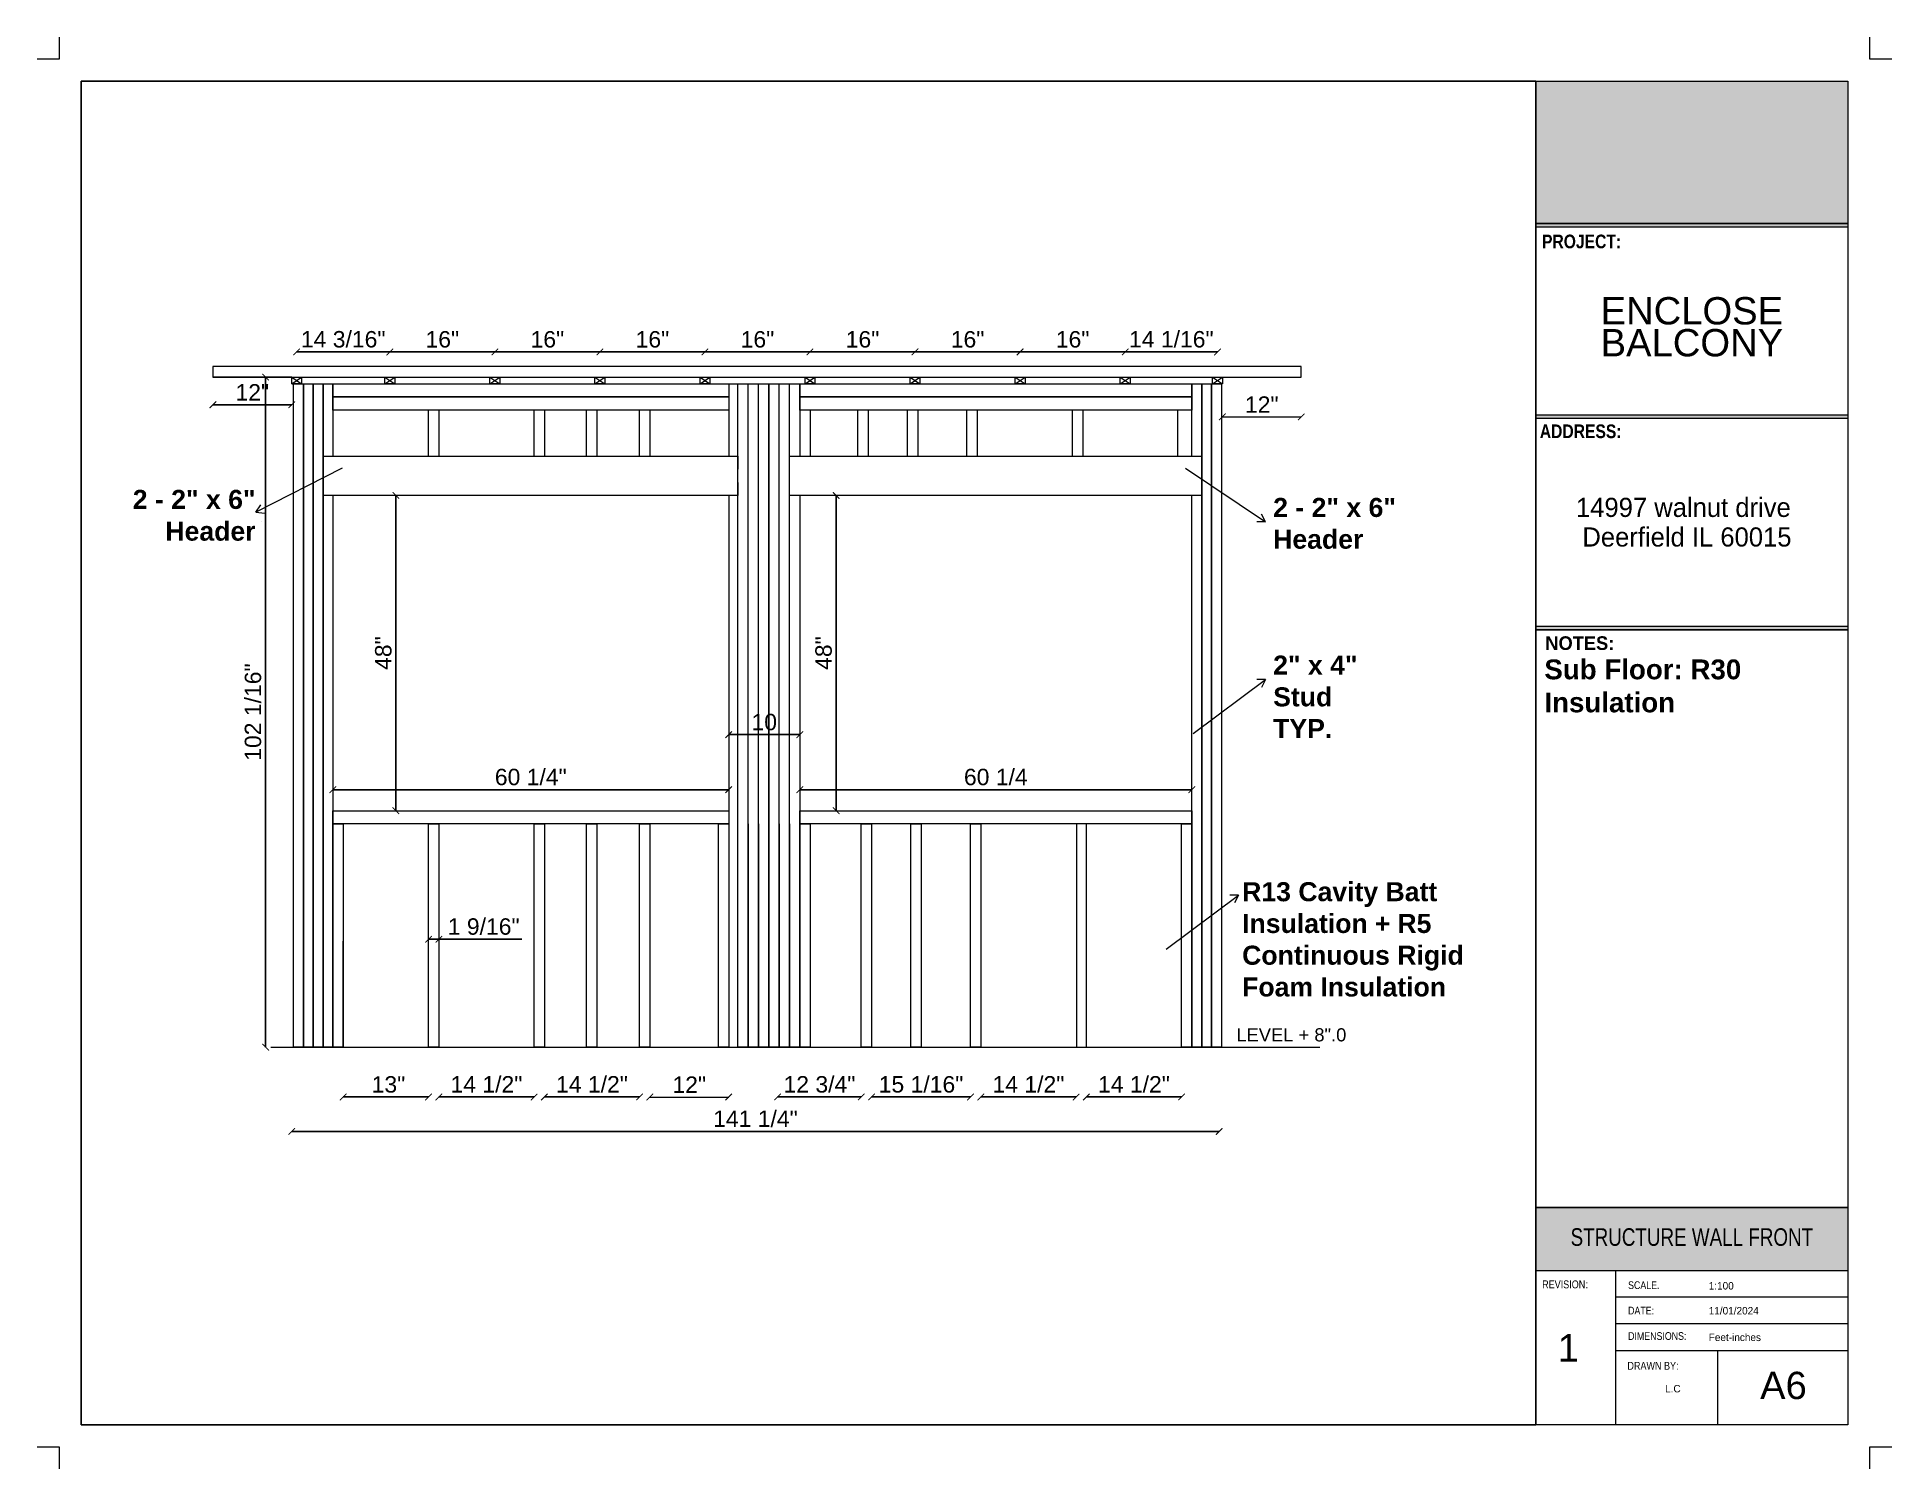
# Paper-space layout 'A6' of a CAD drawing. Header units: millimetres. Extents: x -7 to 264, y -7 to 203.
# The model-space entities are those that its viewports show. They can reach past a viewport. Long polylines and large blocks are cut down to what shows.
import ezdxf
from ezdxf.enums import TextEntityAlignment as Align

# ---------------------------------------------------------------- set-up
doc = ezdxf.new("R2010")
doc.units = ezdxf.units.MM
doc.layers.get('0').update_dxf_attribs({"lineweight": 0})
doc.layers.add('ANNO-TEXT', color=7, linetype='Continuous', lineweight=0)
doc.styles.add('ARIAL', font='arial.ttf', dxfattribs={"height": 4})
doc.styles.add('INFORMATION', font='', dxfattribs={"height": 1.7})
doc.styles.get("Standard").update_dxf_attribs({"font": 'arial.ttf'})
doc.styles.add('TITTLE SPACES', font='', dxfattribs={"height": 4})
doc.styles.add('TITTLES', font='', dxfattribs={"height": 2.9})
doc.styles.get('INFORMATION').set_extended_font_data('Century Gothic')
doc.styles.get('TITTLE SPACES').set_extended_font_data('Century Gothic')
doc.styles.get('TITTLES').set_extended_font_data('Century Gothic', bold=True)
doc.dimstyles.new('LILI - INCHES', dxfattribs={"dimscale": 0, "dimtxt": 2.5, "dimasz": 1, "dimexe": 1.25, "dimexo": 0.625, "dimtad": 1, "dimdec": 4, "dimzin": 1, "dimlunit": 5, "dimtxsty": 'Standard', "dimblk": 'ARCHTICK', "dimcen": 2.5, "dimse1": 1, "dimse2": 1, "dimadec": 0, "dimazin": 0, "dimtfac": 1, "dimtdec": 4, "dimtmove": 0, "dimatfit": 3, "dimldrblk": 'ARCHTICK', "dimfxl": 1, "dimfrac": 2, "dimarcsym": 0})

# ---------------------------------------------------------------- blocks, each defined once
blk = doc.blocks.new('FORMATO3')
at = {"linetype": 'Continuous', "lineweight": 0}
for points in [[(212.26, 196.43), (257.94, 196.43), (257.94, 175.58), (212.26, 175.58)], [(212.26, 175.58), (257.94, 175.58), (257.94, 175.06), (212.26, 175.06)], [(212.26, 175.58), (257.94, 175.58), (257.94, 175.06), (212.26, 175.06)], [(212.26, 147.6), (257.94, 147.6), (257.94, 147.08), (212.26, 147.08)], [(212.26, 31.64), (257.95, 31.64), (257.95, 22.39), (212.26, 22.39)]]:
    blk.add_hatch(color=256, dxfattribs=at).paths.add_polyline_path(points)
h = blk.add_hatch(color=7)
h.dxf.hatch_style = 1
h.paths.add_polyline_path([(212.26, 116.69), (257.94, 116.69), (257.94, 116.17), (212.26, 116.17)])
for p, q in [((212.26, 116.17), (257.94, 116.17)), ((212.26, 31.64), (257.95, 31.64)), ((223.94, 22.39), (223.94, -0.05)), ((238.93, -0.05), (238.93, 10.7))]:
    blk.add_line(p, q, dxfattribs=at)
for points in [[(264.38, 199.65), (261.16, 199.65), (261.16, 202.86)], [(261.16, -6.59), (261.16, -3.37), (264.38, -3.37)]]:
    blk.add_lwpolyline(points)
for points in [[(-0.59, 196.43), (257.95, 196.43), (257.95, -0.15), (-0.59, -0.15)], [(212.26, 175.58), (257.94, 175.58), (257.94, 175.06), (212.26, 175.06)], [(212.26, 175.58), (257.94, 175.58), (257.94, 175.06), (212.26, 175.06)], [(212.26, 147.6), (257.94, 147.6), (257.94, 147.08), (212.26, 147.08)], [(212.26, 116.69), (257.94, 116.69), (257.94, 116.17), (212.26, 116.17)]]:
    blk.add_lwpolyline(points, close=True, dxfattribs=at)
for points in [[(212.26, 196.43), (212.26, -0.15)], [(257.94, 196.43), (257.94, 175.58), (212.26, 175.58)], [(257.95, 22.39), (212.26, 22.39)], [(257.95, 18.51), (223.94, 18.51)], [(257.95, 14.61), (223.94, 14.61)], [(257.95, 10.7), (223.94, 10.7)]]:
    blk.add_lwpolyline(points, dxfattribs=at)
at = {"layer": 'ANNO-TEXT'}
blk.add_lwpolyline([(212.26, 116.69), (257.94, 116.69), (257.95, 31.64), (212.26, 31.64)], close=True, dxfattribs=at)
for tag, height, style, p in [('PORJECT', 3, 'TITTLES', (235.11, 160.83)), ('PROJECT', 3, 'TITTLES', (235.11, 156.16)), ('ADDRESS', 2.8, 'INFORMATION', (234.39, 132.67)), ('ADDRESS2', 2.8, 'INFORMATION', (234.39, 128.34)), ('N', 3.73, 'TITTLES', (248.51, 3.62))]:
    blk.add_attdef(tag, text='', height=height, dxfattribs=dict(style=style)).set_placement(p, align=Align.CENTER)
at = {"color": 7, "true_color": 0xffffff, "style": 'TITTLE SPACES'}
blk.add_attdef('TITTLE.SPACES', text='', height=2.57, dxfattribs=at).set_placement((235.11, 26.04), align=Align.CENTER)
for tag, p, height, style in [('SCALE', (237.58, 19.65), 1.09, 'INFORMATION'), ('DATE', (237.58, 16), 1.09, 'INFORMATION'), ('R', (217.03, 9.12), 3.73, 'TITTLES'), ('DIMENSIONS', (237.58, 12.11), 1.09, 'INFORMATION'), ('DRAWNBY', (231.19, 4.6), 1.09, 'INFORMATION')]:
    blk.add_attdef(tag, p, '', height=height, dxfattribs=dict(style=style))
at = {"layer": 'ANNO-TEXT', "lineweight": 0, "attachment_point": 1, "line_spacing_factor": 0.96736, "style": 'ARIAL'}
for s, insert, char_height in [('{\\fArial Narrow|b1|i0|c0|p34;PROJECT:}', (213.18, 173.97), 2), ('{\\fArial Narrow|b1|i0|c0|p34;ADDRESS:}\\P^I^I^I^I', (212.86, 146.2), 2), ('{\\fArial Narrow|b0|i0|c0|p34;REVISION}:', (213.2, 20.98), 1.1534), ('{\\fArial Narrow|b0|i0|c0|p34;SCALE. }  ', (225.78, 20.85), 1.1266), ('{\\fArial Narrow|b0|i0|c0|p34;DATE:  }  ', (225.78, 17.13), 1.1266), ('{\\fArial Narrow|b0|i0|c0|p34;DIMENSIONS: }  ', (225.78, 13.41), 1.1266), ('{\\fArial Narrow|b0|i0|c0|p34;DRAWN BY:}', (225.68, 9.07), 1.1534)]:
    blk.add_mtext(s, dxfattribs=dict(at, insert=insert, char_height=char_height))
at = {"layer": 'ANNO-TEXT', "insert": (213.66, 115.21), "char_height": 2, "width": 42.8727, "attachment_point": 1, "line_spacing_factor": 0.96736, "style": 'ARIAL'}
blk.add_mtext('\\A1;\\pxa0.66667,sm1,qj;{\\fCentury Gothic|b1|i0|c0|p34;NOTES:}', dxfattribs=at)
blk = doc.blocks.new('_ArchTick')
at = {"color": 0, "linetype": 'ByBlock', "const_width": 0.15}
blk.add_lwpolyline([(-0.5, -0.5), (0.5, 0.5)], dxfattribs=at)
blk = doc.blocks.new('*D80')
at = {"color": 0, "lineweight": -2, "transparency": 16777216}
blk.add_line((2889.56, 461.76), (2949.84, 461.76), dxfattribs=at)
at = {"layer": 'Defpoints', "color": 0, "transparency": 16777216}
for p in [(2949.84, 461.76), (2889.56, 458.56), (2949.84, 458.56)]:
    blk.add_point(p, dxfattribs=at)
at = {"color": 0, "lineweight": -2, "transparency": 16777216, "rotation": 180}
blk.add_blockref('_ArchTick', (2889.56, 461.76), dxfattribs=at)
at = {"color": 0, "lineweight": -2, "transparency": 16777216}
blk.add_blockref('_ArchTick', (2949.84, 461.76), dxfattribs=at)
at = {"color": 0, "transparency": 16777216, "insert": (2919.7, 463.68), "char_height": 2.5, "attachment_point": 5}
blk.add_mtext('60 1/4"', dxfattribs=at)
blk = doc.blocks.new('*D81')
at = {"color": 0, "lineweight": -2, "transparency": 16777216}
blk.add_line((2960.68, 461.76), (3020.39, 461.76), dxfattribs=at)
at = {"layer": 'Defpoints', "color": 0, "transparency": 16777216}
for p in [(3020.39, 461.76), (2960.68, 458.56), (3020.39, 458.56)]:
    blk.add_point(p, dxfattribs=at)
at = {"color": 0, "lineweight": -2, "transparency": 16777216, "rotation": 180}
blk.add_blockref('_ArchTick', (2960.68, 461.76), dxfattribs=at)
at = {"color": 0, "lineweight": -2, "transparency": 16777216}
blk.add_blockref('_ArchTick', (3020.39, 461.76), dxfattribs=at)
at = {"color": 0, "transparency": 16777216, "insert": (2990.53, 463.68), "char_height": 2.5, "attachment_point": 5}
blk.add_mtext('60 1/4', dxfattribs=at)
blk = doc.blocks.new('*D82')
at = {"color": 0, "lineweight": -2, "transparency": 16777216}
blk.add_line((2899.15, 506.56), (2899.15, 458.56), dxfattribs=at)
at = {"layer": 'Defpoints', "color": 0, "transparency": 16777216}
for p in [(2889.56, 506.56), (2889.56, 458.56), (2899.15, 458.56)]:
    blk.add_point(p, dxfattribs=at)
at = {"color": 0, "lineweight": -2, "transparency": 16777216}
for p, rotation in [((2899.15, 506.56), 90), ((2899.15, 458.56), 270)]:
    blk.add_blockref('_ArchTick', p, dxfattribs=dict(at, rotation=rotation))
at = {"color": 0, "transparency": 16777216, "insert": (2897.25, 482.56), "char_height": 2.5, "attachment_point": 5, "rotation": 90}
blk.add_mtext('48"', dxfattribs=at)
blk = doc.blocks.new('*D83')
at = {"color": 0, "lineweight": -2, "transparency": 16777216}
blk.add_line((2966.21, 506.56), (2966.21, 458.56), dxfattribs=at)
at = {"layer": 'Defpoints', "color": 0, "transparency": 16777216}
for p in [(2960.68, 506.56), (2960.68, 458.56), (2966.21, 458.56)]:
    blk.add_point(p, dxfattribs=at)
at = {"color": 0, "lineweight": -2, "transparency": 16777216}
for p, rotation in [((2966.21, 506.56), 90), ((2966.21, 458.56), 270)]:
    blk.add_blockref('_ArchTick', p, dxfattribs=dict(at, rotation=rotation))
at = {"color": 0, "transparency": 16777216, "insert": (2964.31, 482.56), "char_height": 2.5, "attachment_point": 5, "rotation": 90}
blk.add_mtext('48"', dxfattribs=at)
blk = doc.blocks.new('*D84')
at = {"color": 0, "lineweight": -2, "transparency": 16777216}
blk.add_line((2883.29, 409.72), (3024.55, 409.72), dxfattribs=at)
at = {"layer": 'Defpoints', "color": 0, "transparency": 16777216}
for p in [(2883.29, 426.96), (3024.55, 426.96), (3024.55, 409.72)]:
    blk.add_point(p, dxfattribs=at)
at = {"color": 0, "lineweight": -2, "transparency": 16777216, "rotation": 180}
blk.add_blockref('_ArchTick', (2883.29, 409.72), dxfattribs=at)
at = {"color": 0, "lineweight": -2, "transparency": 16777216}
blk.add_blockref('_ArchTick', (3024.55, 409.72), dxfattribs=at)
at = {"color": 0, "transparency": 16777216, "insert": (2953.92, 411.64), "char_height": 2.5, "attachment_point": 5}
blk.add_mtext('141 1/4"', dxfattribs=at)
blk = doc.blocks.new('*D85')
at = {"color": 0, "lineweight": -2, "transparency": 16777216}
blk.add_line((2891.13, 414.97), (2904.13, 414.97), dxfattribs=at)
at = {"layer": 'Defpoints', "color": 0, "transparency": 16777216}
for p in [(2891.13, 422.56), (2904.13, 422.56), (2904.13, 414.97)]:
    blk.add_point(p, dxfattribs=at)
at = {"color": 0, "lineweight": -2, "transparency": 16777216, "rotation": 180}
blk.add_blockref('_ArchTick', (2891.13, 414.97), dxfattribs=at)
at = {"color": 0, "lineweight": -2, "transparency": 16777216}
blk.add_blockref('_ArchTick', (2904.13, 414.97), dxfattribs=at)
at = {"color": 0, "transparency": 16777216, "insert": (2898.03, 416.87), "char_height": 2.5, "attachment_point": 5}
blk.add_mtext('13"', dxfattribs=at)
blk = doc.blocks.new('*D86')
at = {"color": 0, "lineweight": -2, "transparency": 16777216}
blk.add_line((2905.7, 414.97), (2920.2, 414.97), dxfattribs=at)
at = {"layer": 'Defpoints', "color": 0, "transparency": 16777216}
for p in [(2905.7, 426.96), (2920.2, 426.96), (2920.2, 414.97)]:
    blk.add_point(p, dxfattribs=at)
at = {"color": 0, "lineweight": -2, "transparency": 16777216, "rotation": 180}
blk.add_blockref('_ArchTick', (2905.7, 414.97), dxfattribs=at)
at = {"color": 0, "lineweight": -2, "transparency": 16777216}
blk.add_blockref('_ArchTick', (2920.2, 414.97), dxfattribs=at)
at = {"color": 0, "transparency": 16777216, "insert": (2912.95, 416.88), "char_height": 2.5, "attachment_point": 5}
blk.add_mtext('14 1/2"', dxfattribs=at)
blk = doc.blocks.new('*D87')
at = {"color": 0, "lineweight": -2, "transparency": 16777216}
blk.add_line((2921.77, 414.97), (2936.27, 414.97), dxfattribs=at)
at = {"layer": 'Defpoints', "color": 0, "transparency": 16777216}
for p in [(2921.77, 426.96), (2936.27, 426.96), (2936.27, 414.97)]:
    blk.add_point(p, dxfattribs=at)
at = {"color": 0, "lineweight": -2, "transparency": 16777216, "rotation": 180}
blk.add_blockref('_ArchTick', (2921.77, 414.97), dxfattribs=at)
at = {"color": 0, "lineweight": -2, "transparency": 16777216}
blk.add_blockref('_ArchTick', (2936.27, 414.97), dxfattribs=at)
at = {"color": 0, "transparency": 16777216, "insert": (2929.02, 416.88), "char_height": 2.5, "attachment_point": 5}
blk.add_mtext('14 1/2"', dxfattribs=at)
blk = doc.blocks.new('*D88')
at = {"color": 0, "lineweight": -2, "transparency": 16777216}
blk.add_line((3018.82, 414.97), (3004.32, 414.97), dxfattribs=at)
at = {"layer": 'Defpoints', "color": 0, "transparency": 16777216}
for p in [(3004.32, 426.96), (3018.82, 426.96), (3004.32, 414.97)]:
    blk.add_point(p, dxfattribs=at)
at = {"color": 0, "lineweight": -2, "transparency": 16777216, "rotation": 180}
blk.add_blockref('_ArchTick', (3004.32, 414.97), dxfattribs=at)
at = {"color": 0, "lineweight": -2, "transparency": 16777216}
blk.add_blockref('_ArchTick', (3018.82, 414.97), dxfattribs=at)
at = {"color": 0, "transparency": 16777216, "insert": (3011.57, 416.88), "char_height": 2.5, "attachment_point": 5}
blk.add_mtext('14 1/2"', dxfattribs=at)
blk = doc.blocks.new('*D89')
at = {"color": 0, "lineweight": -2, "transparency": 16777216}
blk.add_line((3002.75, 414.97), (2988.25, 414.97), dxfattribs=at)
at = {"layer": 'Defpoints', "color": 0, "transparency": 16777216}
for p in [(2988.25, 426.96), (3002.75, 426.96), (2988.25, 414.97)]:
    blk.add_point(p, dxfattribs=at)
at = {"color": 0, "lineweight": -2, "transparency": 16777216, "rotation": 180}
blk.add_blockref('_ArchTick', (2988.25, 414.97), dxfattribs=at)
at = {"color": 0, "lineweight": -2, "transparency": 16777216}
blk.add_blockref('_ArchTick', (3002.75, 414.97), dxfattribs=at)
at = {"color": 0, "transparency": 16777216, "insert": (2995.5, 416.88), "char_height": 2.5, "attachment_point": 5}
blk.add_mtext('14 1/2"', dxfattribs=at)
blk = doc.blocks.new('*D90')
at = {"color": 0, "lineweight": -2, "transparency": 16777216}
blk.add_line((2971.61, 414.97), (2986.68, 414.97), dxfattribs=at)
at = {"layer": 'Defpoints', "color": 0, "transparency": 16777216}
for p in [(2971.61, 426.96), (2986.68, 426.96), (2986.68, 414.97)]:
    blk.add_point(p, dxfattribs=at)
at = {"color": 0, "lineweight": -2, "transparency": 16777216, "rotation": 180}
blk.add_blockref('_ArchTick', (2971.61, 414.97), dxfattribs=at)
at = {"color": 0, "lineweight": -2, "transparency": 16777216}
blk.add_blockref('_ArchTick', (2986.68, 414.97), dxfattribs=at)
at = {"color": 0, "transparency": 16777216, "insert": (2979.14, 416.88), "char_height": 2.5, "attachment_point": 5}
blk.add_mtext('15 1/16"', dxfattribs=at)
blk = doc.blocks.new('*D92')
at = {"color": 0, "lineweight": -2, "transparency": 16777216}
blk.add_line((2970.04, 414.97), (2957.3, 414.97), dxfattribs=at)
at = {"layer": 'Defpoints', "color": 0, "transparency": 16777216}
for p in [(2957.3, 426.96), (2970.04, 426.96), (2957.3, 414.97)]:
    blk.add_point(p, dxfattribs=at)
at = {"color": 0, "lineweight": -2, "transparency": 16777216, "rotation": 180}
blk.add_blockref('_ArchTick', (2957.3, 414.97), dxfattribs=at)
at = {"color": 0, "lineweight": -2, "transparency": 16777216}
blk.add_blockref('_ArchTick', (2970.04, 414.97), dxfattribs=at)
at = {"color": 0, "transparency": 16777216, "insert": (2963.67, 416.88), "char_height": 2.5, "attachment_point": 5}
blk.add_mtext('12 3/4"', dxfattribs=at)
blk = doc.blocks.new('*D93')
at = {"color": 0, "lineweight": -2, "transparency": 16777216}
for p, q in [((2904.13, 438.99), (2905.7, 438.99)), ((2905.7, 438.99), (2918.36, 438.99))]:
    blk.add_line(p, q, dxfattribs=at)
at = {"layer": 'Defpoints', "color": 0, "transparency": 16777216}
for p in [(2904.13, 456.56), (2905.7, 456.56), (2905.7, 438.99)]:
    blk.add_point(p, dxfattribs=at)
at = {"color": 0, "lineweight": -2, "transparency": 16777216, "rotation": 180}
blk.add_blockref('_ArchTick', (2904.13, 438.99), dxfattribs=at)
at = {"color": 0, "lineweight": -2, "transparency": 16777216}
blk.add_blockref('_ArchTick', (2905.7, 438.99), dxfattribs=at)
at = {"color": 0, "transparency": 16777216, "insert": (2912.53, 440.91), "char_height": 2.5, "attachment_point": 5}
blk.add_mtext('1 9/16"', dxfattribs=at)
blk = doc.blocks.new('*D98')
at = {"color": 0, "lineweight": -2, "transparency": 16777216}
blk.add_line((2879.32, 422.56), (2879.32, 524.59), dxfattribs=at)
at = {"layer": 'Defpoints', "color": 0, "transparency": 16777216}
for p in [(2879.32, 524.59), (2883.29, 524.59), (2883.29, 422.56)]:
    blk.add_point(p, dxfattribs=at)
at = {"color": 0, "lineweight": -2, "transparency": 16777216}
for p, rotation in [((2879.32, 524.59), 90), ((2879.32, 422.56), 270)]:
    blk.add_blockref('_ArchTick', p, dxfattribs=dict(at, rotation=rotation))
at = {"color": 0, "transparency": 16777216, "insert": (2877.4, 473.58), "char_height": 2.5, "attachment_point": 5, "rotation": 90}
blk.add_mtext('102 1/16"', dxfattribs=at)
blk = doc.blocks.new('*D99')
at = {"color": 0, "lineweight": -2, "transparency": 16777216}
blk.add_line((2949.84, 470.14), (2960.68, 470.14), dxfattribs=at)
at = {"layer": 'Defpoints', "color": 0, "transparency": 16777216}
for p in [(2960.68, 470.14), (2949.84, 461.76), (2960.68, 461.76)]:
    blk.add_point(p, dxfattribs=at)
at = {"color": 0, "lineweight": -2, "transparency": 16777216, "rotation": 180}
blk.add_blockref('_ArchTick', (2949.84, 470.14), dxfattribs=at)
at = {"color": 0, "lineweight": -2, "transparency": 16777216}
blk.add_blockref('_ArchTick', (2960.68, 470.14), dxfattribs=at)
at = {"color": 0, "transparency": 16777216, "insert": (2955.26, 472.04), "char_height": 2.5, "attachment_point": 5}
blk.add_mtext('10', dxfattribs=at)
blk = doc.blocks.new('*D100')
at = {"color": 0, "lineweight": -2, "transparency": 16777216}
blk.add_line((2883.29, 520.38), (2871.29, 520.38), dxfattribs=at)
at = {"layer": 'Defpoints', "color": 0, "transparency": 16777216}
for p in [(2871.29, 524.59), (2883.29, 524.59), (2871.29, 520.38)]:
    blk.add_point(p, dxfattribs=at)
at = {"color": 0, "lineweight": -2, "transparency": 16777216, "rotation": 180}
blk.add_blockref('_ArchTick', (2871.29, 520.38), dxfattribs=at)
at = {"color": 0, "lineweight": -2, "transparency": 16777216}
blk.add_blockref('_ArchTick', (2883.29, 520.38), dxfattribs=at)
at = {"color": 0, "transparency": 16777216, "insert": (2877.29, 522.26), "char_height": 2.5, "attachment_point": 5}
blk.add_mtext('12"', dxfattribs=at)
blk = doc.blocks.new('*D102')
at = {"color": 0, "lineweight": -2, "transparency": 16777216}
blk.add_line((3024.29, 528.42), (3010.23, 528.42), dxfattribs=at)
at = {"layer": 'Defpoints', "color": 0, "transparency": 16777216}
for p in [(3010.23, 528.42), (3010.23, 524.08), (3024.29, 524.08)]:
    blk.add_point(p, dxfattribs=at)
at = {"color": 0, "lineweight": -2, "transparency": 16777216, "rotation": 180}
blk.add_blockref('_ArchTick', (3010.23, 528.42), dxfattribs=at)
at = {"color": 0, "lineweight": -2, "transparency": 16777216}
blk.add_blockref('_ArchTick', (3024.29, 528.42), dxfattribs=at)
at = {"color": 0, "transparency": 16777216, "insert": (3017.26, 530.33), "char_height": 2.5, "attachment_point": 5}
blk.add_mtext('14 1/16"', dxfattribs=at)
blk = doc.blocks.new('*D103')
at = {"color": 0, "lineweight": -2, "transparency": 16777216}
blk.add_line((3010.23, 528.42), (2994.23, 528.42), dxfattribs=at)
at = {"layer": 'Defpoints', "color": 0, "transparency": 16777216}
for p in [(2994.23, 528.42), (2994.23, 524.08), (3010.23, 524.08)]:
    blk.add_point(p, dxfattribs=at)
at = {"color": 0, "lineweight": -2, "transparency": 16777216, "rotation": 180}
blk.add_blockref('_ArchTick', (2994.23, 528.42), dxfattribs=at)
at = {"color": 0, "lineweight": -2, "transparency": 16777216}
blk.add_blockref('_ArchTick', (3010.23, 528.42), dxfattribs=at)
at = {"color": 0, "transparency": 16777216, "insert": (3002.23, 530.32), "char_height": 2.5, "attachment_point": 5}
blk.add_mtext('16"', dxfattribs=at)
blk = doc.blocks.new('*D104')
at = {"color": 0, "lineweight": -2, "transparency": 16777216}
blk.add_line((2994.23, 528.42), (2978.23, 528.42), dxfattribs=at)
at = {"layer": 'Defpoints', "color": 0, "transparency": 16777216}
for p in [(2978.23, 528.42), (2978.23, 524.08), (2994.23, 524.08)]:
    blk.add_point(p, dxfattribs=at)
at = {"color": 0, "lineweight": -2, "transparency": 16777216, "rotation": 180}
blk.add_blockref('_ArchTick', (2978.23, 528.42), dxfattribs=at)
at = {"color": 0, "lineweight": -2, "transparency": 16777216}
blk.add_blockref('_ArchTick', (2994.23, 528.42), dxfattribs=at)
at = {"color": 0, "transparency": 16777216, "insert": (2986.23, 530.32), "char_height": 2.5, "attachment_point": 5}
blk.add_mtext('16"', dxfattribs=at)
blk = doc.blocks.new('*D105')
at = {"color": 0, "lineweight": -2, "transparency": 16777216}
blk.add_line((2978.23, 528.42), (2962.23, 528.42), dxfattribs=at)
at = {"layer": 'Defpoints', "color": 0, "transparency": 16777216}
for p in [(2962.23, 528.42), (2962.23, 524.08), (2978.23, 524.08)]:
    blk.add_point(p, dxfattribs=at)
at = {"color": 0, "lineweight": -2, "transparency": 16777216, "rotation": 180}
blk.add_blockref('_ArchTick', (2962.23, 528.42), dxfattribs=at)
at = {"color": 0, "lineweight": -2, "transparency": 16777216}
blk.add_blockref('_ArchTick', (2978.23, 528.42), dxfattribs=at)
at = {"color": 0, "transparency": 16777216, "insert": (2970.23, 530.32), "char_height": 2.5, "attachment_point": 5}
blk.add_mtext('16"', dxfattribs=at)
blk = doc.blocks.new('*D108')
at = {"color": 0, "lineweight": -2, "transparency": 16777216}
blk.add_line((2930.23, 528.42), (2914.23, 528.42), dxfattribs=at)
at = {"layer": 'Defpoints', "color": 0, "transparency": 16777216}
for p in [(2914.23, 528.42), (2914.23, 524.08), (2930.23, 524.08)]:
    blk.add_point(p, dxfattribs=at)
at = {"color": 0, "lineweight": -2, "transparency": 16777216, "rotation": 180}
blk.add_blockref('_ArchTick', (2914.23, 528.42), dxfattribs=at)
at = {"color": 0, "lineweight": -2, "transparency": 16777216}
blk.add_blockref('_ArchTick', (2930.23, 528.42), dxfattribs=at)
at = {"color": 0, "transparency": 16777216, "insert": (2922.23, 530.32), "char_height": 2.5, "attachment_point": 5}
blk.add_mtext('16"', dxfattribs=at)
blk = doc.blocks.new('*D109')
at = {"color": 0, "lineweight": -2, "transparency": 16777216}
blk.add_line((2914.23, 528.42), (2898.23, 528.42), dxfattribs=at)
at = {"layer": 'Defpoints', "color": 0, "transparency": 16777216}
for p in [(2898.23, 528.42), (2898.23, 524.08), (2914.23, 524.08)]:
    blk.add_point(p, dxfattribs=at)
at = {"color": 0, "lineweight": -2, "transparency": 16777216, "rotation": 180}
blk.add_blockref('_ArchTick', (2898.23, 528.42), dxfattribs=at)
at = {"color": 0, "lineweight": -2, "transparency": 16777216}
blk.add_blockref('_ArchTick', (2914.23, 528.42), dxfattribs=at)
at = {"color": 0, "transparency": 16777216, "insert": (2906.23, 530.32), "char_height": 2.5, "attachment_point": 5}
blk.add_mtext('16"', dxfattribs=at)
blk = doc.blocks.new('*D110')
at = {"color": 0, "lineweight": -2, "transparency": 16777216}
blk.add_line((2898.23, 528.42), (2884.04, 528.42), dxfattribs=at)
at = {"layer": 'Defpoints', "color": 0, "transparency": 16777216}
for p in [(2884.04, 528.42), (2884.04, 524.08), (2898.23, 524.08)]:
    blk.add_point(p, dxfattribs=at)
at = {"color": 0, "lineweight": -2, "transparency": 16777216, "rotation": 180}
blk.add_blockref('_ArchTick', (2884.04, 528.42), dxfattribs=at)
at = {"color": 0, "lineweight": -2, "transparency": 16777216}
blk.add_blockref('_ArchTick', (2898.23, 528.42), dxfattribs=at)
at = {"color": 0, "transparency": 16777216, "insert": (2891.13, 530.33), "char_height": 2.5, "attachment_point": 5}
blk.add_mtext('14 3/16"', dxfattribs=at)
blk = doc.blocks.new('*D175')
at = {"color": 0, "lineweight": -2, "transparency": 16777216}
blk.add_line((2946.23, 528.42), (2930.23, 528.42), dxfattribs=at)
at = {"layer": 'Defpoints', "color": 0, "transparency": 16777216}
for p in [(2930.23, 528.42), (2930.23, 524.08), (2946.23, 524.08)]:
    blk.add_point(p, dxfattribs=at)
at = {"color": 0, "lineweight": -2, "transparency": 16777216, "rotation": 180}
blk.add_blockref('_ArchTick', (2930.23, 528.42), dxfattribs=at)
at = {"color": 0, "lineweight": -2, "transparency": 16777216}
blk.add_blockref('_ArchTick', (2946.23, 528.42), dxfattribs=at)
at = {"color": 0, "transparency": 16777216, "insert": (2938.23, 530.32), "char_height": 2.5, "attachment_point": 5}
blk.add_mtext('16"', dxfattribs=at)
blk = doc.blocks.new('*D177')
at = {"color": 0, "lineweight": -2, "transparency": 16777216}
blk.add_line((2962.23, 528.42), (2946.23, 528.42), dxfattribs=at)
at = {"layer": 'Defpoints', "color": 0, "transparency": 16777216}
for p in [(2946.23, 528.42), (2946.23, 524.08), (2962.23, 524.08)]:
    blk.add_point(p, dxfattribs=at)
at = {"color": 0, "lineweight": -2, "transparency": 16777216, "rotation": 180}
blk.add_blockref('_ArchTick', (2946.23, 528.42), dxfattribs=at)
at = {"color": 0, "lineweight": -2, "transparency": 16777216}
blk.add_blockref('_ArchTick', (2962.23, 528.42), dxfattribs=at)
at = {"color": 0, "transparency": 16777216, "insert": (2954.23, 530.32), "char_height": 2.5, "attachment_point": 5}
blk.add_mtext('16"', dxfattribs=at)
blk = doc.blocks.new('*D183')
at = {"color": 0, "lineweight": -2, "transparency": 16777216}
blk.add_line((3024.29, 528.42), (3010.23, 528.42), dxfattribs=at)
at = {"layer": 'Defpoints', "color": 0, "transparency": 16777216}
for p in [(3010.23, 528.42), (3010.23, 524.08), (3024.29, 524.08)]:
    blk.add_point(p, dxfattribs=at)
at = {"color": 0, "lineweight": -2, "transparency": 16777216, "rotation": 180}
blk.add_blockref('_ArchTick', (3010.23, 528.42), dxfattribs=at)
at = {"color": 0, "lineweight": -2, "transparency": 16777216}
blk.add_blockref('_ArchTick', (3024.29, 528.42), dxfattribs=at)
at = {"color": 0, "transparency": 16777216, "insert": (3017.26, 530.33), "char_height": 2.5, "attachment_point": 5}
blk.add_mtext('14 1/16"', dxfattribs=at)

msp = doc.modelspace()

# ---------------------------------------------------------------- linework, layer by layer
for p, q in [((2883.28593, 524.59291), (2871.28593, 524.59291)), ((2883.28593, 524.59291), (2884.78593, 523.56045)), ((2883.28593, 523.56045), (2884.78593, 524.59291)), ((2883.28593, 524.59291), (2884.78593, 523.56045)), ((2883.28593, 523.56045), (2884.78593, 524.59291)), ((2883.28593, 523.56045), (3024.33818, 523.56045)), ((2897.48009, 524.59291), (2898.98009, 523.56045)), ((2897.48009, 523.56045), (2898.98009, 524.59291)), ((2913.48009, 524.59291), (2914.98009, 523.56045)), ((2913.48009, 523.56045), (2914.98009, 524.59291)), ((2929.48009, 524.59291), (2930.98009, 523.56045)), ((2929.48009, 523.56045), (2930.98009, 524.59291)), ((2945.48009, 524.59291), (2946.98009, 523.56045)), ((2945.48009, 523.56045), (2946.98009, 524.59291)), ((2946.98009, 524.59291), (2946.98009, 523.56045)), ((2961.48009, 524.59291), (2962.98009, 523.56045)), ((2961.48009, 523.56045), (2962.98009, 524.59291)), ((2977.48009, 524.59291), (2978.98009, 523.56045)), ((2977.48009, 523.56045), (2978.98009, 524.59291)), ((2993.48009, 524.59291), (2994.98009, 523.56045)), ((2993.48009, 523.56045), (2994.98009, 524.59291)), ((3009.48009, 524.59291), (3010.98009, 523.56045)), ((3009.48009, 523.56045), (3010.98009, 524.59291)), ((3023.53593, 524.59291), (3025.03593, 523.56045)), ((3023.53593, 523.56045), (3025.03593, 524.59291)), ((2890.94939, 510.74047), (2877.84343, 504.03961)), ((3019.41348, 510.74047), (3031.62494, 502.52172)), ((2877.84343, 504.03961), (2878.60317, 505.14797)), ((2877.84343, 504.03961), (2879.17144, 503.87979)), ((2877.84343, 504.03961), (2879.17144, 503.87979)), ((3031.62494, 502.52172), (3031.00307, 503.71292)), ((2878.73792, 502.52172), (2878.73792, 502.52172)), ((3031.62494, 502.52172), (3030.28735, 502.52172)), ((3031.62494, 502.52172), (3030.28735, 502.52172)), ((3031.62494, 502.52172), (3031.62494, 502.52172)), ((3020.61361, 470.29984), (3031.62494, 478.51859)), ((3031.62494, 478.51859), (3030.28735, 478.51859)), ((3031.62494, 478.51859), (3031.00307, 477.32739)), ((3031.62494, 478.51859), (3031.62494, 478.51859)), ((3016.4986, 437.49565), (3027.50993, 445.7144)), ((3027.50993, 445.7144), (3026.17234, 445.7144)), ((3027.50993, 445.7144), (3026.88806, 444.5232)), ((3027.50993, 445.7144), (3027.50993, 445.7144)), ((2891.13426, 422.56045), (2891.13426, 438.68111)), ((2880.10601, 422.56045), (3026.83402, 422.56045)), ((2883.07185, 422.56045), (3024.33818, 422.56045)), ((2905.48985, 422.56045), (2904.98985, 422.56045)), ((2929.55951, 422.56045), (2929.05951, 422.56045)), ((3019.60322, 422.56045), (3039.90436, 422.56045))]:
    msp.add_line(p, q)
for points in [[(2871.28593, 524.59291), (3037.03593, 524.59291), (3037.03593, 526.18557), (2871.28593, 526.18557)], [(2883.28593, 524.59291), (2884.78593, 524.59291), (2884.78593, 523.56045), (2883.28593, 523.56045)], [(2883.28593, 524.59291), (2884.78593, 524.59291), (2884.78593, 523.56045), (2883.28593, 523.56045)], [(2883.5646, 523.56045), (2885.0646, 523.56045), (2885.0646, 422.56045), (2883.5646, 422.56045)], [(2885.0646, 523.56045), (2886.5646, 523.56045), (2886.5646, 422.56045), (2885.0646, 422.56045)], [(2886.5646, 523.56045), (2888.0646, 523.56045), (2888.0646, 422.56045), (2886.5646, 422.56045)], [(2949.84326, 523.56045), (2949.84326, 521.56045), (2889.5646, 521.56045), (2889.5646, 523.56045)], [(2897.48009, 524.59291), (2898.98009, 524.59291), (2898.98009, 523.56045), (2897.48009, 523.56045)], [(2913.48009, 524.59291), (2914.98009, 524.59291), (2914.98009, 523.56045), (2913.48009, 523.56045)], [(2929.48009, 524.59291), (2930.98009, 524.59291), (2930.98009, 523.56045), (2929.48009, 523.56045)], [(2945.48009, 524.59291), (2946.98009, 524.59291), (2946.98009, 523.56045), (2945.48009, 523.56045)], [(3020.38806, 523.56045), (3020.38806, 521.56045), (2960.67526, 521.56045), (2960.67526, 523.56045)], [(2961.48009, 524.59291), (2962.98009, 524.59291), (2962.98009, 523.56045), (2961.48009, 523.56045)], [(2977.48009, 524.59291), (2978.98009, 524.59291), (2978.98009, 523.56045), (2977.48009, 523.56045)], [(2993.48009, 524.59291), (2994.98009, 524.59291), (2994.98009, 523.56045), (2993.48009, 523.56045)], [(3009.48009, 524.59291), (3010.98009, 524.59291), (3010.98009, 523.56045), (3009.48009, 523.56045)], [(3021.88806, 523.56045), (3023.38806, 523.56045), (3023.38806, 422.56045), (3021.88806, 422.56045)], [(3023.38806, 523.56045), (3024.88806, 523.56045), (3024.88806, 422.56045), (3023.38806, 422.56045)], [(3023.53593, 524.59291), (3025.03593, 524.59291), (3025.03593, 523.56045), (3023.53593, 523.56045)], [(2949.84326, 521.56045), (2949.84326, 519.56045), (2889.5646, 519.56045), (2889.5646, 521.56045)], [(3020.38806, 521.56045), (3020.38806, 519.56045), (2960.67526, 519.56045), (2960.67526, 521.56045)], [(2949.84326, 458.56045), (2949.84326, 456.56045), (2889.5646, 456.56045), (2889.5646, 458.56045)], [(3020.38806, 458.56045), (3020.38806, 456.56045), (2960.67526, 456.56045), (2960.67526, 458.56045)]]:
    msp.add_lwpolyline(points, close=True)
for points in [[(2889.5646, 506.56045), (2889.5646, 422.56045), (2888.0646, 422.56045), (2888.0646, 523.56045), (2889.5646, 523.56045), (2889.5646, 512.56045)], [(2903.92018, 523.56045), (2905.48985, 523.56045)], [(2919.98985, 523.56045), (2921.55951, 523.56045)], [(2927.98985, 523.56045), (2929.55951, 523.56045)], [(2936.05951, 523.56045), (2937.62918, 523.56045)], [(2949.84326, 523.56045), (2949.84326, 512.56045)], [(2952.82693, 456.56045), (2952.82693, 422.56045), (2951.25727, 422.56045), (2951.25727, 523.56045), (2952.82693, 523.56045)], [(2954.3966, 456.56045), (2954.3966, 422.56045), (2952.82693, 422.56045), (2952.82693, 523.56045), (2954.3966, 523.56045)], [(2955.96626, 523.56045), (2955.96626, 422.56045), (2954.3966, 422.56045), (2954.3966, 523.56045), (2955.96626, 523.56045)], [(2957.53593, 456.56045), (2957.53593, 422.56045), (2955.96626, 422.56045), (2955.96626, 523.56045), (2957.53593, 523.56045)], [(2959.1056, 456.56045), (2959.1056, 422.56045), (2957.53593, 422.56045), (2957.53593, 523.56045), (2959.1056, 523.56045)], [(2960.67526, 506.56045), (2960.67526, 422.56045), (2959.1056, 422.56045), (2959.1056, 523.56045), (2960.67526, 523.56045)], [(2960.67526, 523.56045), (2960.67526, 512.56045)], [(2969.28085, 523.56045), (2970.85052, 523.56045)], [(2976.85052, 523.56045), (2978.42018, 523.56045)], [(2985.92018, 523.56045), (2987.48985, 523.56045)], [(3001.98985, 523.56045), (3003.55951, 523.56045)], [(3018.05951, 523.56045), (3018.05951, 523.56045), (3019.62918, 523.56045)], [(3020.38806, 512.56045), (3020.38806, 523.56045), (3021.88806, 523.56045), (3021.88806, 422.56045), (3020.38806, 422.56045), (3020.38806, 506.56045)], [(2904.13426, 512.56045), (2904.13426, 519.56045)], [(2905.70393, 519.56045), (2905.70393, 512.56045)], [(2920.20393, 512.56045), (2920.20393, 519.56045)], [(2921.77359, 519.56045), (2921.77359, 512.56045)], [(2928.20393, 512.56045), (2928.20393, 519.56045)], [(2929.77359, 519.56045), (2929.77359, 512.56045)], [(2936.27359, 512.56045), (2936.27359, 519.56045)], [(2937.84326, 519.56045), (2937.84326, 512.56045)], [(2962.24493, 519.56045), (2962.24493, 512.56045)], [(2969.49493, 512.56045), (2969.49493, 519.56045)], [(2971.0646, 519.56045), (2971.0646, 512.56045)], [(2977.0646, 512.56045), (2977.0646, 519.56045)], [(2978.63426, 519.56045), (2978.63426, 512.56045)], [(2986.13426, 512.56045), (2986.13426, 519.56045)], [(2987.70393, 519.56045), (2987.70393, 512.56045)], [(3002.20393, 512.56045), (3002.20393, 519.56045)], [(3003.77359, 519.56045), (3003.77359, 512.56045)], [(3018.27359, 512.56045), (3018.27359, 519.56045)], [(2888.0646, 510.56045), (2888.0646, 512.56045), (2951.25727, 512.56045), (2951.25727, 510.56045)], [(2959.1056, 510.56045), (2959.1056, 512.56045), (3021.88806, 512.56045), (3021.88806, 510.56045)], [(2951.25727, 508.56045), (2951.25727, 506.56045), (2888.0646, 506.56045), (2888.0646, 508.56045)], [(3021.88806, 508.56045), (3021.88806, 506.56045), (2959.1056, 506.56045), (2959.1056, 508.56045)], [(2949.84326, 506.56045), (2949.84326, 422.56045), (2948.27359, 422.56045), (2948.27359, 456.56045), (2949.84326, 456.56045)], [(2891.13426, 456.56045), (2891.13426, 422.56045), (2889.5646, 422.56045), (2889.5646, 456.56045), (2891.13426, 456.56045)], [(2905.70393, 456.56045), (2905.70393, 422.56045), (2904.13426, 422.56045), (2904.13426, 456.56045), (2905.70393, 456.56045)], [(2921.77359, 456.56045), (2921.77359, 422.56045), (2920.20393, 422.56045), (2920.20393, 456.56045), (2921.77359, 456.56045)], [(2929.77359, 456.56045), (2929.77359, 422.56045), (2928.20393, 422.56045), (2928.20393, 456.56045), (2929.77359, 456.56045)], [(2937.84326, 456.56045), (2937.84326, 422.56045), (2936.27359, 422.56045), (2936.27359, 456.56045), (2937.84326, 456.56045)], [(2962.24493, 456.56045), (2962.24493, 422.56045), (2960.67526, 422.56045), (2960.67526, 456.56045), (2962.24493, 456.56045)], [(2971.60939, 456.56045), (2971.60939, 422.56045), (2970.03972, 422.56045), (2970.03972, 456.56045), (2971.60939, 456.56045)], [(2979.17906, 456.56045), (2979.17906, 422.56045), (2977.60939, 422.56045), (2977.60939, 456.56045), (2979.17906, 456.56045)], [(2988.24872, 456.56045), (2988.24872, 422.56045), (2986.67906, 422.56045), (2986.67906, 456.56045), (2988.24872, 456.56045)], [(3002.81839, 422.56045), (3004.31839, 422.56045), (3004.31839, 456.56045), (3002.81839, 456.56045), (3002.81839, 422.56045)], [(3020.38806, 456.56045), (3020.38806, 422.56045), (3018.81839, 422.56045), (3018.81839, 456.56045), (3020.38806, 456.56045)]]:
    msp.add_lwpolyline(points)

# ---------------------------------------------------------------- texts
at = {"char_height": 2.9, "style": 'TITTLES'}
for s, width, insert, attachment_point in [('{\\fArial|b1|i0|c0|p34;2 - 2" x 6"\\PHeader}', 31.1408064, (2877.78318, 507.41181), 3), ('{\\fArial|b1|i0|c0|p34;2 - 2" x 6"\\PHeader}', 31.1408064, (3032.77319, 506.1871), 1), ('{\\fArial|b1|i0|c0|p34;2" x 4" Stud TYP.}', 18.3428723, (3032.77319, 482.18397), 1), ('{\\fArial|b1|i0|c0|p34;R13 Cavity Batt\\PInsulation} {\\fArial|b1|i0|c0|p34;+} {\\fArial|b1|i0|c0|p34;R5 Continuous Rigid Foam Insulation}  ', 41.7107416, (3028.04915, 447.67798), 1)]:
    msp.add_mtext_dynamic_manual_height_columns(s, width=width, gutter_width=14.5, heights=[0], dxfattribs=dict(at, insert=insert, attachment_point=attachment_point))
at = {"insert": (3027.16265, 425.43579), "char_height": 2, "width": 44.7136172, "attachment_point": 1, "style": 'TITTLE SPACES'}
msp.add_mtext('{\\fArial|b0|i0|c0|p34;LEVEL + 8".0}', dxfattribs=at)

# ---------------------------------------------------------------- dimensions: what is measured, and where the dimension line sits
for base, p1, p2, picture, middle in [((2884.03593, 528.41517), (2898.23009, 524.07668), (2884.03593, 524.07668), '*D110', (2891.13301, 530.33366)), ((3010.23009, 528.41517), (3024.28593, 524.07668), (3010.23009, 524.07668), '*D102', (3017.25801, 530.33281)), ((3010.23009, 528.41517), (3024.28593, 524.07668), (3010.23009, 524.07668), '*D183', (3017.25801, 530.33281)), ((2898.23009, 528.41517), (2914.23009, 524.07668), (2898.23009, 524.07668), '*D109', (2906.23009, 530.3166)), ((2914.23009, 528.41517), (2930.23009, 524.07668), (2914.23009, 524.07668), '*D108', (2922.23009, 530.3166)), ((2930.23009, 528.41517), (2946.23009, 524.07668), (2930.23009, 524.07668), '*D175', (2938.23009, 530.3166)), ((2946.23009, 528.41517), (2962.23009, 524.07668), (2946.23009, 524.07668), '*D177', (2954.23009, 530.3166)), ((2962.23009, 528.41517), (2978.23009, 524.07668), (2962.23009, 524.07668), '*D105', (2970.23009, 530.3166)), ((2978.23009, 528.41517), (2994.23009, 524.07668), (2978.23009, 524.07668), '*D104', (2986.23009, 530.3166)), ((2994.23009, 528.41517), (3010.23009, 524.07668), (2994.23009, 524.07668), '*D103', (3002.23009, 530.3166)), ((2871.28593, 520.38422), (2883.28593, 524.59291), (2871.28593, 524.59291), '*D100', (2877.28593, 522.26433)), ((2949.84326, 461.75962), (2889.5646, 458.56045), (2949.84326, 458.56045), '*D80', (2919.70393, 463.67725)), ((2905.70393, 438.99434), (2904.13426, 456.56045), (2905.70393, 456.56045), '*D93', (2912.53186, 440.91197)), ((3024.55226, 409.72339), (2883.28593, 426.96198), (3024.55226, 426.96198), '*D84', (2953.9191, 411.64103)), ((2920.20393, 414.9661), (2905.70393, 426.96198), (2920.20393, 426.96198), '*D86', (2912.95393, 416.88374)), ((2936.27359, 414.9661), (2921.77359, 426.96198), (2936.27359, 426.96198), '*D87', (2929.02359, 416.88374)), ((2957.29589, 414.9661), (2970.03972, 426.96198), (2957.29589, 426.96198), '*D92', (2963.66781, 416.88459)), ((2986.67906, 414.9661), (2971.60939, 426.96198), (2986.67906, 426.96198), '*D90', (2979.14422, 416.88374)), ((2988.24872, 414.9661), (3002.74872, 426.96198), (2988.24872, 426.96198), '*D89', (2995.49872, 416.88374)), ((3004.31839, 414.9661), (3018.81839, 426.96198), (3004.31839, 426.96198), '*D88', (3011.56839, 416.88374))]:
    dim = msp.add_linear_dim(base=base, p1=p1, p2=p2, dimstyle='LILI - INCHES', override={"dimpost": '"'})
    dim.commit()
    dim.dimension.update_dxf_attribs({"geometry": picture, "text_midpoint": middle})
for base, p1, p2, picture, middle in [((2879.32255, 524.59291), (2883.28593, 422.56045), (2883.28593, 524.59291), '*D98', (2877.40492, 473.57668)), ((2899.15128, 458.56045), (2889.5646, 506.56045), (2889.5646, 458.56045), '*D82', (2897.24985, 482.56045)), ((2966.21431, 458.56045), (2960.67526, 506.56045), (2960.67526, 458.56045), '*D83', (2964.31288, 482.56045))]:
    dim = msp.add_linear_dim(base=base, p1=p1, p2=p2, angle=90, dimstyle='LILI - INCHES', override={"dimpost": '"'})
    dim.commit()
    dim.dimension.update_dxf_attribs({"geometry": picture, "text_midpoint": middle})
for base, p1, p2 in [((3037.03593, 518.52339), (3025.03593, 524.59291), (3037.03593, 524.59291)), ((2949.84326, 414.9661), (2937.84326, 426.96198), (2949.84326, 426.96198))]:
    msp.add_linear_dim(base=base, p1=p1, p2=p2, dimstyle='LILI - INCHES', override={"dimpost": '<>"'}).render()
for base, p1, p2, text, picture, middle in [((2960.67526, 470.14254), (2949.84326, 461.75962), (2960.67526, 461.75962), '10', '*D99', (2955.25926, 472.04397)), ((3020.38806, 461.75962), (2960.67526, 458.56045), (3020.38806, 458.56045), '60 1/4', '*D81', (2990.53166, 463.67725))]:
    dim = msp.add_linear_dim(base=base, p1=p1, p2=p2, text=text, dimstyle='LILI - INCHES', override={"dimpost": '"'})
    dim.commit()
    dim.dimension.update_dxf_attribs({"geometry": picture, "text_midpoint": middle})
dim = msp.add_linear_dim(base=(2904.13426, 414.9661), p1=(2891.13426, 422.56045), p2=(2904.13426, 422.56045), dimstyle='LILI - INCHES', override={"dimpost": '"'})
dim.commit()
dim.dimension.update_dxf_attribs({"geometry": '*D85', "text_midpoint": (2898.02668, 414.9661), "dimtype": 160})

psp = doc.layouts.new('A6')

# ---------------------------------------------------------------- linework, layer by layer
psp.add_line((-0.59, -0.15), (-0.59, 9.73))
for points in [[(-3.81, 202.86), (-3.81, 199.65), (-7.03, 199.65)], [(-7.03, -3.37), (-3.81, -3.37), (-3.81, -6.59)]]:
    psp.add_lwpolyline(points)

# ---------------------------------------------------------------- block references
ref = psp.add_blockref('FORMATO3', (0, 0))
ref.add_attrib('ADDRESS2', 'Deerfield IL 60015', dxfattribs={"height": 2.8, "style": 'INFORMATION'}).set_placement((234.39, 128.34), align=Align.CENTER)
ref.add_attrib('R', '1', dxfattribs={"height": 4, "style": 'ARIAL'}).set_placement((217.03, 9.12), align=Align.CENTER)
ref.add_attrib('DRAWNBY', 'L.C', (231.19, 4.6), dxfattribs={"height": 1.094, "style": 'INFORMATION'})
ref.add_attrib('DIMENSIONS', 'Feet-inches', (237.58, 12.11), dxfattribs={"height": 1.0939, "style": 'INFORMATION'})
ref.add_attrib('DATE', '11/01/2024', (237.58, 16), dxfattribs={"height": 1.094, "style": 'INFORMATION'})
ref.add_attrib('CLIENT.NO.', '1:100', (237.58, 19.65), dxfattribs={"height": 1.094, "style": 'INFORMATION'})
ref.add_attrib('TITTLE.SPACES', 'STRUCTURE WALL FRONT', dxfattribs={"color": 7, "true_color": 0xffffff, "height": 2.5738, "style": 'TITTLE SPACES', "width": 0.8}).set_placement((235.11, 26.04), align=Align.CENTER)
ref.add_attrib('ADDRESS', '14997 walnut drive ', dxfattribs={"height": 2.8, "style": 'INFORMATION'}).set_placement((234.39, 132.67), align=Align.CENTER)
ref.add_attrib('PROJECT', 'BALCONY', dxfattribs={"height": 4, "style": 'ARIAL'}).set_placement((235.11, 156.16), align=Align.CENTER)
ref.add_attrib('PORJECT', 'ENCLOSE', dxfattribs={"height": 4, "style": 'ARIAL'}).set_placement((235.11, 160.83), align=Align.CENTER)
ref.add_attrib('N', 'A6', dxfattribs={"height": 4, "style": 'ARIAL'}).set_placement((248.51, 3.62), align=Align.CENTER)

# ---------------------------------------------------------------- texts
at = {"insert": (213.53, 111.82), "char_height": 2.9, "attachment_point": 1, "style": 'TITTLES'}
psp.add_mtext_dynamic_manual_height_columns('{\\fArial|b1|i0|c0|p34;Sub Floor: R30 Insulation}', width=40.0135, gutter_width=14.5, heights=[0], dxfattribs=at)

# ---------------------------------------------------------------- viewports
at = {"layer": 'Defpoints'}
psp.add_viewport(center=(105.83, 98.14), size=(212.85, 196.584), view_center_point=(2961.97985, 467.35006), view_height=204.618027, dxfattribs=at)

doc.saveas('drawing.dxf')
